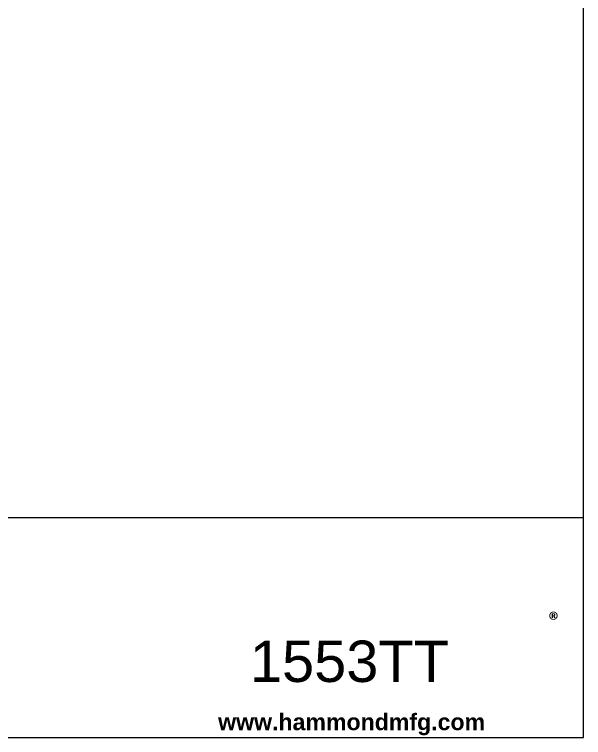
# Model space of a CAD drawing. Header units: millimetres. Extents: x 23 to 674, y 24 to 517.
# Drawn here: x 502.3 to 674.4, y 24.1 to 242.5 of the extents above; entities that cross this region are included whole.
import ezdxf
from ezdxf.enums import TextEntityAlignment as Align

# ---------------------------------------------------------------- set-up
doc = ezdxf.new("R2010")
doc.units = ezdxf.units.MM
doc.header["$LTSCALE"] = 2.5
doc.layers.add('Sketch Geometry (ANSI)', color=7, linetype='Continuous', lineweight=9)
doc.layers.add('Symbol (ANSI)', color=7, linetype='Continuous', lineweight=9)
doc.styles.add('Note Text (ANSI)', font='arial.ttf')
doc.styles.add('Text Style20', font='arial.ttf')

# ---------------------------------------------------------------- blocks, each defined once
blk = doc.blocks.new('Title Blocks HAMMOND')
at = {"layer": 'Sketch Geometry (ANSI)'}
for p, q in [((269.997, 36.196), (269.997, 206.727)), ((269.997, 36.196), (193.212, 36.196)), ((269.997, 9.64), (269.997, 36.196)), ((193.212, 9.64), (269.997, 9.64))]:
    blk.add_line(p, q, dxfattribs=at)
at = {"layer": 'Symbol (ANSI)', "insert": (265.779, 24.704), "char_height": 2, "attachment_point": 1, "style": 'Note Text (ANSI)'}
blk.add_mtext('\\fCalibri|b1|i0;\\H2.0000;®\\fCalibri|b1|i0;\\H21.7410;\\P', dxfattribs=at)
at = {"layer": 'Symbol (ANSI)', "insert": (225.81, 11.219), "char_height": 2, "width": 32.29268, "attachment_point": 4, "style": 'Note Text (ANSI)'}
blk.add_mtext('\\fArial|b1|i0;\\H2.0000;www.hammondmfg.com', dxfattribs=at)
at = {"layer": 'Symbol (ANSI)', "style": 'Text Style20'}
blk.add_attdef('<TITLE>_001', text='', height=5, dxfattribs=at).set_placement((230.163, 16.385), align=Align.MIDDLE_CENTER)

msp = doc.modelspace()

# ---------------------------------------------------------------- block references
ref = msp.add_blockref('Title Blocks HAMMOND', (-0.6221, 0.0312), dxfattribs=dict(xscale=2.5, yscale=2.5, zscale=2.5))
ref.add_attrib('<TITLE>_001', '1553TT', (573.5076, 40.9077), dxfattribs={"layer": 'Symbol (ANSI)', "height": 12.5, "style": 'Text Style20'})

doc.saveas('drawing.dxf')
